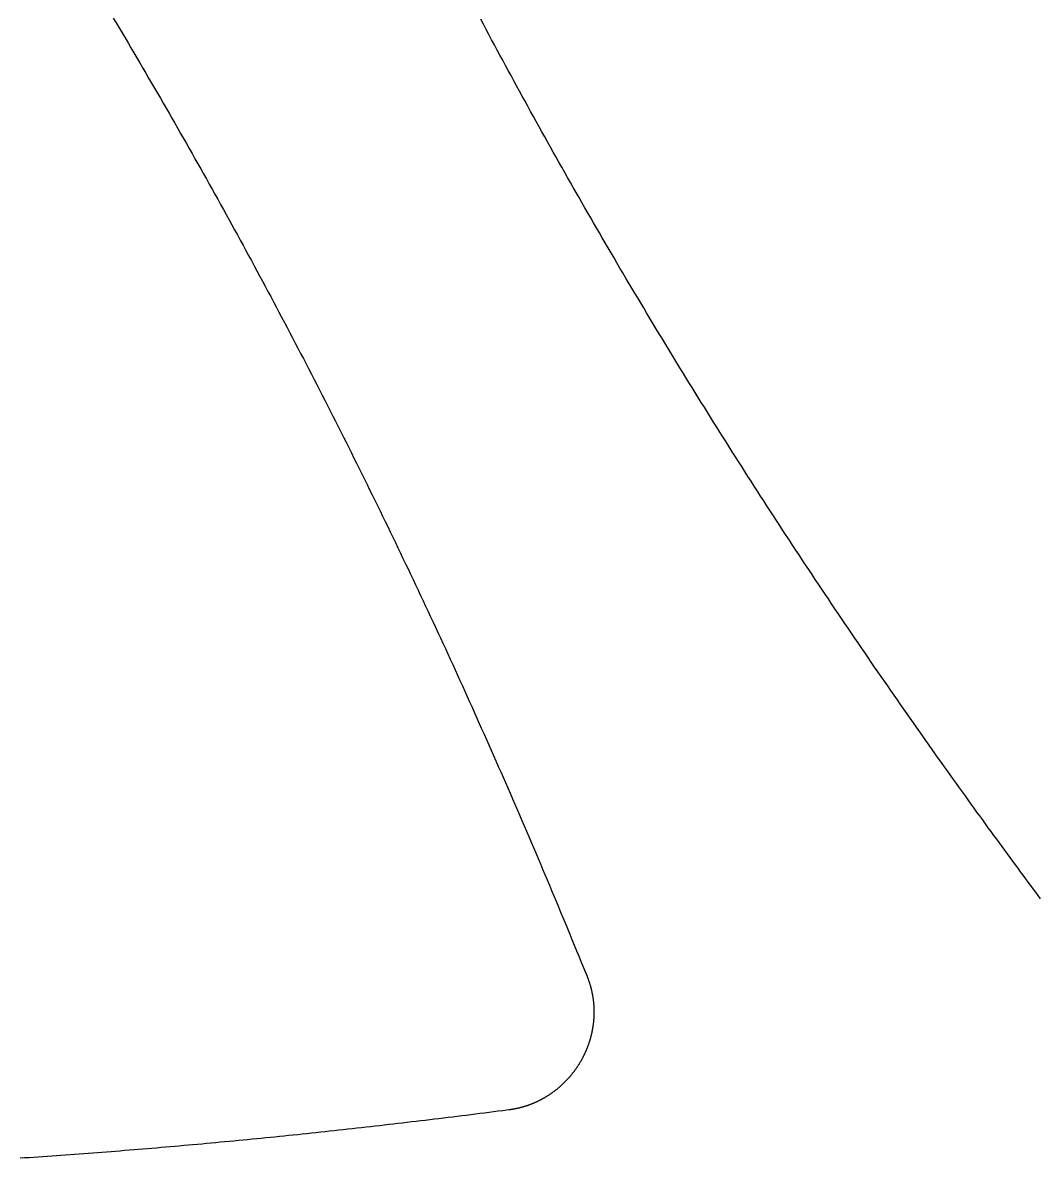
# Model space of a CAD drawing. Extents: x -3 to 136, y 0 to 121.
# Drawn here: x 54.78 to 64.94, y 65.23 to 76.56 of the extents above; entities that cross this region are included whole.
import ezdxf

# ---------------------------------------------------------------- set-up
doc = ezdxf.new("R2010")
doc.units = 0
doc.layers.get('0').update_dxf_attribs({"linetype": 'CONTINUOUS'})

msp = doc.modelspace()

# ---------------------------------------------------------------- linework, layer by layer
for points in [[(55.6841, 76.6103, 0), (55.7139, 76.5605, 0), (55.7437, 76.5107, 0), (55.7733, 76.4608, 0), (55.803, 76.4109, 0), (55.8326, 76.361, 0), (55.8621, 76.3111, 0), (55.8916, 76.2612, 0), (55.9211, 76.2112, 0), (55.9505, 76.1612, 0), (55.9799, 76.1112, 0), (56.0092, 76.0611, 0), (56.0385, 76.011, 0), (56.0677, 75.9609, 0), (56.0969, 75.9108, 0), (56.126, 75.8606, 0), (56.1551, 75.8105, 0), (56.1842, 75.7602, 0), (56.2132, 75.71, 0), (56.2422, 75.6597, 0), (56.2711, 75.6094, 0), (56.3, 75.5591, 0), (56.3288, 75.5088, 0), (56.3576, 75.4584, 0), (56.3863, 75.408, 0), (56.415, 75.3576, 0), (56.4437, 75.3071, 0), (56.4723, 75.2566, 0), (56.5009, 75.2061, 0), (56.5294, 75.1555, 0), (56.5579, 75.105, 0), (56.5863, 75.0543, 0), (56.6147, 75.0037, 0), (56.6431, 74.953, 0), (56.6714, 74.9023, 0), (56.6997, 74.8516, 0), (56.7279, 74.8008, 0), (56.7561, 74.75, 0), (56.7842, 74.6992, 0), (56.8123, 74.6484, 0), (56.8404, 74.5975, 0), (56.8684, 74.5465, 0), (56.8964, 74.4956, 0), (56.9243, 74.4446, 0), (56.9522, 74.3936, 0), (56.9801, 74.3425, 0), (57.0079, 74.2914, 0), (57.0356, 74.2403, 0), (57.0634, 74.1892, 0), (57.091, 74.138, 0), (57.1187, 74.0868, 0), (57.1463, 74.0355, 0), (57.1739, 73.9842, 0), (57.2014, 73.9329, 0), (57.2289, 73.8815, 0), (57.2563, 73.8301, 0), (57.2837, 73.7787, 0), (57.3111, 73.7272, 0), (57.3384, 73.6757, 0), (57.3657, 73.6242, 0), (57.393, 73.5726, 0), (57.4202, 73.521, 0), (57.4473, 73.4693, 0), (57.4745, 73.4176, 0), (57.5015, 73.3659, 0), (57.5286, 73.3142, 0), (57.5556, 73.2624, 0), (57.5826, 73.2105, 0), (57.6095, 73.1586, 0), (57.6364, 73.1067, 0), (57.6633, 73.0548, 0), (57.6901, 73.0028, 0), (57.7169, 72.9508, 0), (57.7436, 72.8987, 0), (57.7703, 72.8466, 0), (57.797, 72.7944, 0), (57.8236, 72.7422, 0), (57.8502, 72.69, 0), (57.8768, 72.6377, 0), (57.9033, 72.5854, 0), (57.9298, 72.5331, 0), (57.9562, 72.4807, 0), (57.9826, 72.4283, 0), (58.009, 72.3758, 0), (58.0353, 72.3233, 0), (58.0616, 72.2707, 0), (58.0879, 72.2181, 0), (58.1141, 72.1655, 0), (58.1402, 72.1129, 0), (58.1663, 72.0602, 0), (58.1924, 72.0076, 0), (58.2184, 71.9549, 0), (58.2443, 71.9023, 0), (58.2702, 71.8496, 0), (58.296, 71.7969, 0), (58.3218, 71.7443, 0), (58.3476, 71.6916, 0), (58.3732, 71.6388, 0), (58.3989, 71.5861, 0), (58.4245, 71.5334, 0), (58.45, 71.4807, 0), (58.4755, 71.4279, 0), (58.5009, 71.3751, 0), (58.5263, 71.3224, 0), (58.5516, 71.2696, 0), (58.5769, 71.2167, 0), (58.6022, 71.1639, 0), (58.6274, 71.1111, 0), (58.6525, 71.0582, 0), (58.6776, 71.0054, 0), (58.7026, 70.9525, 0), (58.7276, 70.8996, 0), (58.7526, 70.8466, 0), (58.7775, 70.7937, 0), (58.8024, 70.7407, 0), (58.8272, 70.6878, 0), (58.852, 70.6348, 0), (58.8767, 70.5817, 0), (58.9014, 70.5287, 0), (58.926, 70.4756, 0), (58.9506, 70.4226, 0), (58.9752, 70.3695, 0), (58.9997, 70.3163, 0), (59.0241, 70.2632, 0), (59.0486, 70.21, 0), (59.0729, 70.1568, 0), (59.0973, 70.1036, 0), (59.1216, 70.0504, 0), (59.1458, 69.9971, 0), (59.1701, 69.9438, 0), (59.1942, 69.8905, 0), (59.2184, 69.8371, 0), (59.2425, 69.7838, 0), (59.2665, 69.7304, 0), (59.2905, 69.6769, 0), (59.3145, 69.6235, 0), (59.3384, 69.57, 0), (59.3623, 69.5165, 0), (59.3862, 69.4629, 0), (59.41, 69.4094, 0), (59.4338, 69.3558, 0), (59.4575, 69.3021, 0), (59.4813, 69.2485, 0), (59.5049, 69.1948, 0), (59.5286, 69.141, 0), (59.5522, 69.0873, 0), (59.5757, 69.0335, 0), (59.5993, 68.9797, 0), (59.6228, 68.9258, 0), (59.6462, 68.8719, 0), (59.6697, 68.818, 0), (59.693, 68.764, 0), (59.7164, 68.71, 0), (59.7397, 68.656, 0), (59.763, 68.6019, 0), (59.7863, 68.5478, 0), (59.8095, 68.4936, 0), (59.8327, 68.4394, 0), (59.8559, 68.3852, 0), (59.879, 68.3309, 0), (59.9021, 68.2766, 0), (59.9251, 68.2224, 0), (59.9479, 68.1685, 0), (59.9706, 68.1148, 0), (59.9932, 68.0613, 0), (60.0157, 68.0079, 0), (60.0382, 67.9545, 0), (60.0605, 67.9012, 0), (60.0829, 67.8477, 0), (60.1053, 67.7942, 0), (60.1277, 67.7405, 0), (60.1501, 67.6866, 0), (60.1726, 67.6324, 0), (60.1952, 67.5779, 0), (60.2179, 67.523, 0), (60.2407, 67.4676, 0), (60.2637, 67.4118, 0), (60.2869, 67.3554, 0), (60.3103, 67.2984, 0), (60.3339, 67.2408, 0), (60.356, 67.1867, 0), (60.3752, 67.1399, 0), (60.3912, 67.1006, 0), (60.4041, 67.069, 0), (60.4138, 67.0454, 0)], [(64.9414, 67.8195, 0), (64.9172, 67.8519, 0), (64.8929, 67.8847, 0), (64.8683, 67.9178, 0), (64.8435, 67.9513, 0), (64.8185, 67.985, 0), (64.7933, 68.0191, 0), (64.7679, 68.0535, 0), (64.7423, 68.0882, 0), (64.7165, 68.1233, 0), (64.6904, 68.1586, 0), (64.6642, 68.1943, 0), (64.6378, 68.2303, 0), (64.6111, 68.2666, 0), (64.5843, 68.3031, 0), (64.5573, 68.34, 0), (64.5301, 68.3772, 0), (64.5028, 68.4147, 0), (64.4752, 68.4525, 0), (64.4475, 68.4906, 0), (64.4195, 68.5289, 0), (64.3915, 68.5676, 0), (64.3632, 68.6065, 0), (64.3348, 68.6458, 0), (64.3062, 68.6853, 0), (64.2774, 68.725, 0), (64.2485, 68.7651, 0), (64.2194, 68.8055, 0), (64.1901, 68.8461, 0), (64.1607, 68.8869, 0), (64.1312, 68.9281, 0), (64.1015, 68.9695, 0), (64.0716, 69.0112, 0), (64.0416, 69.0531, 0), (64.0115, 69.0953, 0), (63.9812, 69.1378, 0), (63.9508, 69.1805, 0), (63.9202, 69.2235, 0), (63.8896, 69.2667, 0), (63.8587, 69.3102, 0), (63.8278, 69.3539, 0), (63.7967, 69.3978, 0), (63.7655, 69.442, 0), (63.7342, 69.4864, 0), (63.7028, 69.5311, 0), (63.6712, 69.576, 0), (63.6396, 69.6211, 0), (63.6078, 69.6665, 0), (63.5759, 69.7121, 0), (63.5439, 69.7579, 0), (63.5118, 69.8039, 0), (63.4797, 69.8502, 0), (63.4474, 69.8967, 0), (63.415, 69.9434, 0), (63.3825, 69.9903, 0), (63.3499, 70.0374, 0), (63.3173, 70.0847, 0), (63.2845, 70.1322, 0), (63.2517, 70.18, 0), (63.2188, 70.2279, 0), (63.1858, 70.276, 0), (63.1527, 70.3244, 0), (63.1196, 70.3729, 0), (63.0864, 70.4216, 0), (63.0532, 70.4703, 0), (63.0201, 70.519, 0), (62.9871, 70.5678, 0), (62.9541, 70.6165, 0), (62.9212, 70.6653, 0), (62.8883, 70.714, 0), (62.8554, 70.7628, 0), (62.8227, 70.8116, 0), (62.7899, 70.8604, 0), (62.7573, 70.9092, 0), (62.7247, 70.958, 0), (62.6921, 71.0068, 0), (62.6596, 71.0557, 0), (62.6271, 71.1045, 0), (62.5947, 71.1534, 0), (62.5624, 71.2023, 0), (62.5301, 71.2512, 0), (62.4978, 71.3001, 0), (62.4656, 71.349, 0), (62.4335, 71.3979, 0), (62.4014, 71.4468, 0), (62.3694, 71.4958, 0), (62.3374, 71.5448, 0), (62.3055, 71.5937, 0), (62.2736, 71.6427, 0), (62.2417, 71.6917, 0), (62.21, 71.7408, 0), (62.1782, 71.7898, 0), (62.1465, 71.8388, 0), (62.1149, 71.8879, 0), (62.0833, 71.937, 0), (62.0518, 71.9861, 0), (62.0203, 72.0352, 0), (61.9889, 72.0843, 0), (61.9575, 72.1335, 0), (61.9262, 72.1826, 0), (61.8949, 72.2318, 0), (61.8637, 72.281, 0), (61.8325, 72.3302, 0), (61.8014, 72.3795, 0), (61.7703, 72.4287, 0), (61.7393, 72.478, 0), (61.7083, 72.5273, 0), (61.6774, 72.5766, 0), (61.6465, 72.6259, 0), (61.6157, 72.6752, 0), (61.5849, 72.7246, 0), (61.5542, 72.774, 0), (61.5235, 72.8234, 0), (61.4929, 72.8728, 0), (61.4623, 72.9222, 0), (61.4317, 72.9717, 0), (61.4013, 73.0211, 0), (61.3708, 73.0706, 0), (61.3404, 73.1201, 0), (61.3101, 73.1697, 0), (61.2798, 73.2192, 0), (61.2495, 73.2688, 0), (61.2193, 73.3184, 0), (61.1892, 73.368, 0), (61.1591, 73.4177, 0), (61.129, 73.4674, 0), (61.099, 73.517, 0), (61.069, 73.5668, 0), (61.0391, 73.6165, 0), (61.0092, 73.6663, 0), (60.9794, 73.716, 0), (60.9496, 73.7658, 0), (60.9199, 73.8157, 0), (60.8902, 73.8655, 0), (60.8606, 73.9154, 0), (60.831, 73.9653, 0), (60.8014, 74.0152, 0), (60.7719, 74.0652, 0), (60.7424, 74.1151, 0), (60.713, 74.1651, 0), (60.6837, 74.2152, 0), (60.6543, 74.2652, 0), (60.6251, 74.3153, 0), (60.5958, 74.3654, 0), (60.5666, 74.4155, 0), (60.5375, 74.4657, 0), (60.5084, 74.5159, 0), (60.4793, 74.5661, 0), (60.4503, 74.6163, 0), (60.4214, 74.6666, 0), (60.3925, 74.7169, 0), (60.3636, 74.7672, 0), (60.3347, 74.8175, 0), (60.306, 74.8679, 0), (60.2772, 74.9183, 0), (60.2485, 74.9688, 0), (60.2199, 75.0192, 0), (60.1912, 75.0697, 0), (60.1627, 75.1202, 0), (60.1341, 75.1708, 0), (60.1057, 75.2214, 0), (60.0772, 75.272, 0), (60.0488, 75.3226, 0), (60.0205, 75.3733, 0), (59.9922, 75.424, 0), (59.9639, 75.4747, 0), (59.9357, 75.5255, 0), (59.9075, 75.5763, 0), (59.8793, 75.6271, 0), (59.8512, 75.678, 0), (59.8232, 75.7289, 0), (59.7951, 75.7798, 0), (59.7672, 75.8307, 0), (59.7392, 75.8817, 0), (59.7113, 75.9327, 0), (59.6835, 75.9838, 0), (59.6557, 76.0349, 0), (59.6279, 76.086, 0), (59.6002, 76.1372, 0), (59.5725, 76.1883, 0), (59.5448, 76.2396, 0), (59.5172, 76.2908, 0), (59.4897, 76.3421, 0), (59.4621, 76.3934, 0), (59.4347, 76.4448, 0), (59.4072, 76.4962, 0), (59.3798, 76.5476, 0), (59.3524, 76.5991, 0)], [(60.4138, 67.0454, 0), (60.4155, 67.0411, 0), (60.4173, 67.0368, 0), (60.419, 67.0325, 0), (60.4206, 67.0282, 0), (60.4223, 67.0239, 0), (60.4239, 67.0195, 0), (60.4256, 67.0152, 0), (60.4272, 67.0108, 0), (60.4287, 67.0065, 0), (60.4303, 67.0021, 0), (60.4318, 66.9977, 0), (60.4333, 66.9933, 0), (60.4348, 66.989, 0), (60.4362, 66.9846, 0), (60.4377, 66.9802, 0), (60.4391, 66.9758, 0), (60.4405, 66.9713, 0), (60.4419, 66.9669, 0), (60.4432, 66.9625, 0), (60.4445, 66.9581, 0), (60.4458, 66.9536, 0), (60.4471, 66.9492, 0), (60.4484, 66.9447, 0), (60.4496, 66.9403, 0), (60.4508, 66.9358, 0), (60.452, 66.9313, 0), (60.4532, 66.9268, 0), (60.4543, 66.9224, 0), (60.4554, 66.9179, 0), (60.4565, 66.9134, 0), (60.4576, 66.9089, 0), (60.4587, 66.9044, 0), (60.4597, 66.8999, 0), (60.4607, 66.8953, 0), (60.4617, 66.8908, 0), (60.4627, 66.8863, 0), (60.4636, 66.8818, 0), (60.4645, 66.8772, 0), (60.4654, 66.8727, 0), (60.4663, 66.8681, 0), (60.4672, 66.8636, 0), (60.468, 66.859, 0), (60.4688, 66.8545, 0), (60.4696, 66.8499, 0), (60.4704, 66.8454, 0), (60.4711, 66.8408, 0), (60.4718, 66.8362, 0), (60.4725, 66.8316, 0), (60.4732, 66.827, 0), (60.4738, 66.8225, 0), (60.4745, 66.8179, 0), (60.4751, 66.8133, 0), (60.4757, 66.8087, 0), (60.4762, 66.8041, 0), (60.4768, 66.7995, 0), (60.4773, 66.7949, 0), (60.4778, 66.7903, 0), (60.4783, 66.7857, 0), (60.4787, 66.781, 0), (60.4791, 66.7764, 0), (60.4795, 66.7718, 0), (60.4799, 66.7672, 0), (60.4803, 66.7626, 0), (60.4806, 66.7579, 0), (60.4809, 66.7533, 0), (60.4812, 66.7487, 0), (60.4815, 66.744, 0), (60.4818, 66.7394, 0), (60.482, 66.7348, 0), (60.4822, 66.7301, 0), (60.4824, 66.7255, 0), (60.4825, 66.7208, 0), (60.4827, 66.7162, 0), (60.4828, 66.7116, 0), (60.4829, 66.7069, 0), (60.4829, 66.7023, 0), (60.483, 66.6976, 0), (60.483, 66.693, 0), (60.483, 66.6884, 0), (60.483, 66.6837, 0), (60.4829, 66.6791, 0), (60.4829, 66.6745, 0), (60.4828, 66.6698, 0), (60.4827, 66.6652, 0), (60.4826, 66.6606, 0), (60.4824, 66.6559, 0), (60.4822, 66.6513, 0), (60.482, 66.6467, 0), (60.4818, 66.642, 0), (60.4816, 66.6374, 0), (60.4813, 66.6328, 0), (60.481, 66.6282, 0), (60.4807, 66.6235, 0), (60.4804, 66.6189, 0), (60.48, 66.6143, 0), (60.4797, 66.6097, 0), (60.4793, 66.6051, 0), (60.4788, 66.6005, 0), (60.4784, 66.5959, 0), (60.4779, 66.5912, 0), (60.4775, 66.5866, 0), (60.477, 66.582, 0), (60.4764, 66.5774, 0), (60.4759, 66.5728, 0), (60.4753, 66.5682, 0), (60.4747, 66.5636, 0), (60.4741, 66.559, 0), (60.4735, 66.5545, 0), (60.4728, 66.5499, 0), (60.4721, 66.5453, 0), (60.4714, 66.5407, 0), (60.4707, 66.5361, 0), (60.47, 66.5316, 0), (60.4692, 66.527, 0), (60.4684, 66.5224, 0), (60.4676, 66.5179, 0), (60.4668, 66.5133, 0), (60.4659, 66.5087, 0), (60.4651, 66.5042, 0), (60.4642, 66.4996, 0), (60.4633, 66.4951, 0), (60.4623, 66.4906, 0), (60.4614, 66.486, 0), (60.4604, 66.4815, 0), (60.4594, 66.477, 0), (60.4584, 66.4724, 0), (60.4573, 66.4679, 0), (60.4563, 66.4634, 0), (60.4552, 66.4589, 0), (60.4541, 66.4544, 0), (60.4529, 66.4499, 0), (60.4518, 66.4454, 0), (60.4506, 66.4409, 0), (60.4494, 66.4364, 0), (60.4482, 66.4319, 0), (60.447, 66.4274, 0), (60.4457, 66.423, 0), (60.4444, 66.4185, 0), (60.4431, 66.414, 0), (60.4418, 66.4096, 0), (60.4405, 66.4051, 0), (60.4391, 66.4007, 0), (60.4377, 66.3963, 0), (60.4363, 66.3918, 0), (60.4349, 66.3874, 0), (60.4335, 66.383, 0), (60.432, 66.3786, 0), (60.4305, 66.3742, 0), (60.429, 66.3698, 0), (60.4275, 66.3654, 0), (60.426, 66.3611, 0), (60.4244, 66.3567, 0), (60.4228, 66.3523, 0), (60.4212, 66.348, 0), (60.4196, 66.3436, 0), (60.418, 66.3393, 0), (60.4163, 66.335, 0), (60.4146, 66.3307, 0), (60.4129, 66.3264, 0), (60.4112, 66.3221, 0), (60.4095, 66.3178, 0), (60.4077, 66.3135, 0), (60.4059, 66.3092, 0), (60.4041, 66.3049, 0), (60.4023, 66.3007, 0), (60.4004, 66.2964, 0), (60.3986, 66.2922, 0), (60.3967, 66.2879, 0), (60.3948, 66.2837, 0), (60.3929, 66.2795, 0), (60.391, 66.2753, 0), (60.389, 66.2711, 0), (60.387, 66.2669, 0), (60.385, 66.2627, 0), (60.383, 66.2586, 0), (60.381, 66.2544, 0), (60.3789, 66.2503, 0), (60.3769, 66.2461, 0), (60.3748, 66.242, 0), (60.3726, 66.2379, 0), (60.3705, 66.2338, 0), (60.3684, 66.2297, 0), (60.3662, 66.2256, 0), (60.364, 66.2215, 0), (60.3618, 66.2174, 0), (60.3596, 66.2134, 0), (60.3573, 66.2093, 0), (60.3551, 66.2053, 0), (60.3528, 66.2012, 0), (60.3505, 66.1972, 0), (60.3482, 66.1932, 0), (60.3458, 66.1892, 0), (60.3435, 66.1852, 0), (60.3411, 66.1812, 0), (60.3387, 66.1773, 0), (60.3363, 66.1733, 0), (60.3339, 66.1694, 0), (60.3314, 66.1654, 0), (60.329, 66.1615, 0), (60.3265, 66.1576, 0), (60.324, 66.1537, 0), (60.3215, 66.1498, 0), (60.3189, 66.1459, 0), (60.3164, 66.1421, 0), (60.3138, 66.1382, 0), (60.3112, 66.1344, 0), (60.3086, 66.1305, 0), (60.306, 66.1267, 0), (60.3033, 66.1229, 0), (60.3007, 66.1191, 0), (60.298, 66.1153, 0), (60.2953, 66.1116, 0), (60.2926, 66.1078, 0), (60.2898, 66.1041, 0), (60.2871, 66.1003, 0), (60.2843, 66.0966, 0), (60.2815, 66.0929, 0), (60.2787, 66.0892, 0), (60.2759, 66.0855, 0), (60.273, 66.0818, 0), (60.2702, 66.0782, 0), (60.2673, 66.0745, 0), (60.2644, 66.0709, 0), (60.2615, 66.0673, 0), (60.2586, 66.0637, 0), (60.2556, 66.0601, 0), (60.2527, 66.0565, 0), (60.2497, 66.0529, 0), (60.2467, 66.0494, 0), (60.2437, 66.0458, 0), (60.2407, 66.0423, 0), (60.2376, 66.0388, 0), (60.2346, 66.0353, 0), (60.2315, 66.0318, 0), (60.2284, 66.0284, 0), (60.2253, 66.0249, 0), (60.2222, 66.0215, 0), (60.2191, 66.0181, 0), (60.2159, 66.0147, 0), (60.2128, 66.0113, 0), (60.2096, 66.0079, 0), (60.2064, 66.0046, 0), (60.2032, 66.0012, 0), (60.1999, 65.9979, 0), (60.1967, 65.9946, 0), (60.1935, 65.9913, 0), (60.1902, 65.988, 0), (60.1869, 65.9847, 0), (60.1836, 65.9815, 0), (60.1803, 65.9782, 0), (60.177, 65.975, 0), (60.1736, 65.9718, 0), (60.1702, 65.9686, 0), (60.1669, 65.9655, 0), (60.1635, 65.9623, 0), (60.1601, 65.9592, 0), (60.1567, 65.956, 0), (60.1532, 65.9529, 0), (60.1498, 65.9498, 0), (60.1463, 65.9468, 0), (60.1429, 65.9437, 0), (60.1394, 65.9407, 0), (60.1359, 65.9376, 0), (60.1323, 65.9346, 0), (60.1288, 65.9316, 0), (60.1253, 65.9287, 0), (60.1217, 65.9257, 0), (60.1181, 65.9228, 0), (60.1146, 65.9198, 0), (60.111, 65.9169, 0), (60.1073, 65.914, 0), (60.1037, 65.9112, 0), (60.1001, 65.9083, 0), (60.0964, 65.9055, 0), (60.0928, 65.9026, 0), (60.0891, 65.8998, 0), (60.0854, 65.897, 0), (60.0817, 65.8943, 0), (60.078, 65.8915, 0), (60.0742, 65.8888, 0), (60.0705, 65.8861, 0), (60.0667, 65.8833, 0), (60.0629, 65.8807, 0), (60.0592, 65.878, 0), (60.0554, 65.8753, 0), (60.0515, 65.8727, 0), (60.0477, 65.8701, 0), (60.0439, 65.8675, 0), (60.04, 65.8649, 0), (60.0362, 65.8624, 0), (60.0323, 65.8598, 0), (60.0284, 65.8573, 0), (60.0245, 65.8548, 0), (60.0206, 65.8523, 0), (60.0167, 65.8498, 0), (60.0127, 65.8474, 0), (60.0088, 65.8449, 0), (60.0048, 65.8425, 0), (60.0009, 65.8401, 0), (59.9969, 65.8378, 0), (59.9929, 65.8354, 0), (59.9889, 65.8331, 0), (59.9849, 65.8307, 0), (59.9808, 65.8284, 0), (59.9768, 65.8261, 0), (59.9727, 65.8239, 0), (59.9687, 65.8216, 0), (59.9646, 65.8194, 0), (59.9605, 65.8172, 0), (59.9564, 65.815, 0), (59.9523, 65.8129, 0), (59.9482, 65.8107, 0), (59.9441, 65.8086, 0), (59.9399, 65.8065, 0), (59.9358, 65.8044, 0), (59.9317, 65.8023, 0), (59.9275, 65.8003, 0), (59.9233, 65.7983, 0), (59.9191, 65.7963, 0), (59.915, 65.7943, 0), (59.9108, 65.7923, 0), (59.9066, 65.7904, 0), (59.9023, 65.7885, 0), (59.8981, 65.7866, 0), (59.8939, 65.7847, 0), (59.8897, 65.7828, 0), (59.8854, 65.781, 0), (59.8811, 65.7792, 0), (59.8769, 65.7774, 0), (59.8726, 65.7756, 0), (59.8683, 65.7738, 0), (59.864, 65.7721, 0), (59.8597, 65.7704, 0), (59.8554, 65.7687, 0), (59.8511, 65.767, 0), (59.8468, 65.7654, 0), (59.8425, 65.7637, 0), (59.8381, 65.7621, 0), (59.8338, 65.7605, 0), (59.8294, 65.759, 0), (59.8251, 65.7574, 0), (59.8207, 65.7559, 0), (59.8163, 65.7544, 0), (59.812, 65.7529, 0), (59.8076, 65.7515, 0), (59.8032, 65.75, 0), (59.7988, 65.7486, 0), (59.7944, 65.7472, 0), (59.79, 65.7459, 0), (59.7855, 65.7445, 0), (59.7811, 65.7432, 0), (59.7767, 65.7419, 0), (59.7722, 65.7406, 0), (59.7678, 65.7393, 0), (59.7633, 65.7381, 0), (59.7589, 65.7369, 0), (59.7544, 65.7357, 0), (59.7499, 65.7345, 0), (59.7455, 65.7333, 0), (59.741, 65.7322, 0), (59.7365, 65.7311, 0), (59.732, 65.73, 0), (59.7275, 65.729, 0), (59.723, 65.7279, 0), (59.7185, 65.7269, 0), (59.7139, 65.7259, 0), (59.7094, 65.7249, 0), (59.7049, 65.724, 0), (59.7004, 65.723, 0), (59.6958, 65.7221, 0), (59.6913, 65.7213, 0), (59.6867, 65.7204, 0), (59.6822, 65.7196, 0), (59.6776, 65.7187, 0), (59.6731, 65.718, 0), (59.6685, 65.7172, 0), (59.6639, 65.7164, 0), (59.6593, 65.7157, 0), (59.6548, 65.715, 0), (59.6502, 65.7143, 0), (59.6456, 65.7137, 0), (59.641, 65.7131, 0), (59.6364, 65.7125, 0)], [(59.6364, 65.7125, 0), (59.6118, 65.7093, 0), (59.5726, 65.7042, 0), (59.5267, 65.6983, 0), (59.4813, 65.6924, 0), (59.436, 65.6866, 0), (59.3904, 65.6808, 0), (59.3448, 65.675, 0), (59.2993, 65.6692, 0), (59.2538, 65.6635, 0), (59.2084, 65.6578, 0), (59.1631, 65.6522, 0), (59.1177, 65.6465, 0), (59.0723, 65.6409, 0), (59.0269, 65.6353, 0), (58.9815, 65.6297, 0), (58.936, 65.6242, 0), (58.8905, 65.6186, 0), (58.845, 65.6131, 0), (58.7995, 65.6076, 0), (58.7541, 65.6022, 0), (58.7086, 65.5968, 0), (58.6632, 65.5914, 0), (58.6177, 65.586, 0), (58.5722, 65.5806, 0), (58.5268, 65.5753, 0), (58.4813, 65.57, 0), (58.4359, 65.5648, 0), (58.3904, 65.5595, 0), (58.345, 65.5543, 0), (58.2996, 65.5491, 0), (58.2541, 65.5439, 0), (58.2087, 65.5388, 0), (58.1632, 65.5337, 0), (58.1178, 65.5286, 0), (58.0723, 65.5235, 0), (58.0269, 65.5185, 0), (57.9814, 65.5135, 0), (57.9359, 65.5085, 0), (57.8905, 65.5036, 0), (57.845, 65.4986, 0), (57.7995, 65.4937, 0), (57.7541, 65.4889, 0), (57.7086, 65.484, 0), (57.6631, 65.4792, 0), (57.6176, 65.4744, 0), (57.5721, 65.4696, 0), (57.5266, 65.4649, 0), (57.4811, 65.4602, 0), (57.4355, 65.4555, 0), (57.39, 65.4508, 0), (57.3445, 65.4462, 0), (57.2989, 65.4416, 0), (57.2534, 65.437, 0), (57.2079, 65.4325, 0), (57.1623, 65.4279, 0), (57.1168, 65.4234, 0), (57.0713, 65.419, 0), (57.0258, 65.4145, 0), (56.9803, 65.4101, 0), (56.9348, 65.4057, 0), (56.8893, 65.4014, 0), (56.8439, 65.3971, 0), (56.7984, 65.3928, 0), (56.7529, 65.3885, 0), (56.7075, 65.3843, 0), (56.662, 65.3801, 0), (56.6165, 65.3759, 0), (56.5711, 65.3717, 0), (56.5256, 65.3676, 0), (56.4802, 65.3635, 0), (56.4347, 65.3594, 0), (56.3893, 65.3554, 0), (56.3439, 65.3514, 0), (56.2984, 65.3474, 0), (56.253, 65.3435, 0), (56.2076, 65.3395, 0), (56.1622, 65.3356, 0), (56.1167, 65.3318, 0), (56.0713, 65.3279, 0), (56.0259, 65.3241, 0), (55.9805, 65.3203, 0), (55.9351, 65.3166, 0), (55.8897, 65.3129, 0), (55.8443, 65.3092, 0), (55.7989, 65.3055, 0), (55.7535, 65.3019, 0), (55.7081, 65.2983, 0), (55.6627, 65.2947, 0), (55.6173, 65.2911, 0), (55.5719, 65.2876, 0), (55.5265, 65.2841, 0), (55.4811, 65.2807, 0), (55.4357, 65.2772, 0), (55.3903, 65.2738, 0), (55.3449, 65.2705, 0), (55.2995, 65.2671, 0), (55.2541, 65.2638, 0), (55.2087, 65.2605, 0), (55.1633, 65.2572, 0), (55.1179, 65.254, 0), (55.0725, 65.2508, 0), (55.0271, 65.2476, 0), (54.9817, 65.2445, 0), (54.9363, 65.2414, 0), (54.8909, 65.2383, 0), (54.8455, 65.2352, 0), (54.8001, 65.2322, 0), (54.7547, 65.2292, 0)]]:
    msp.add_polyline3d(points)

doc.saveas('drawing.dxf')
